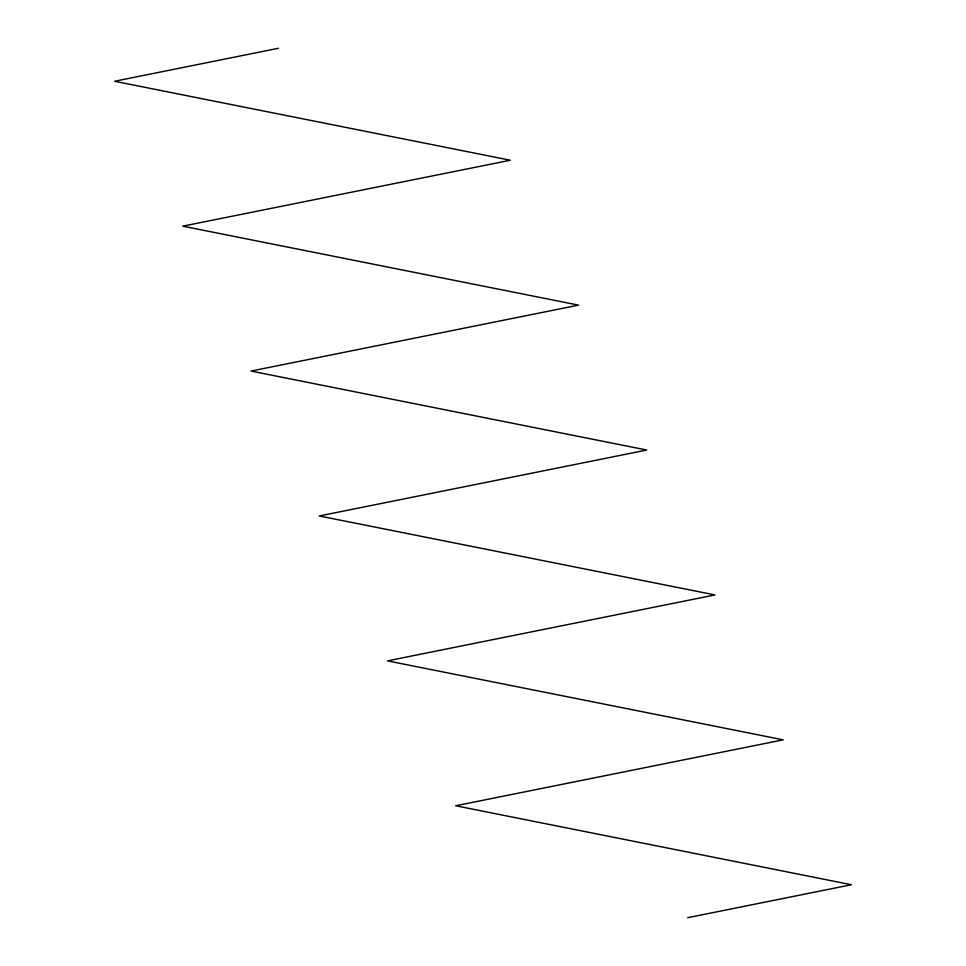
<?xml version="1.0" encoding="UTF-8"?>
<svg xmlns="http://www.w3.org/2000/svg" width="966" height="966" viewBox="0 0 966 966"><rect width="100%" height="100%" fill="white"/><g stroke="black" fill="none" stroke-linecap="round" stroke-linejoin="round"><path stroke-width="1.45" d="M278.329 48.3L114.568 81.265L510.314 160.235L182.791 226.165L578.537 305.135L251.015 371.065L646.761 450.035L319.239 515.965L714.985 594.935L387.463 660.865L783.209 739.835L455.686 805.765L851.432 884.735L687.671 917.7"/></g></svg>
